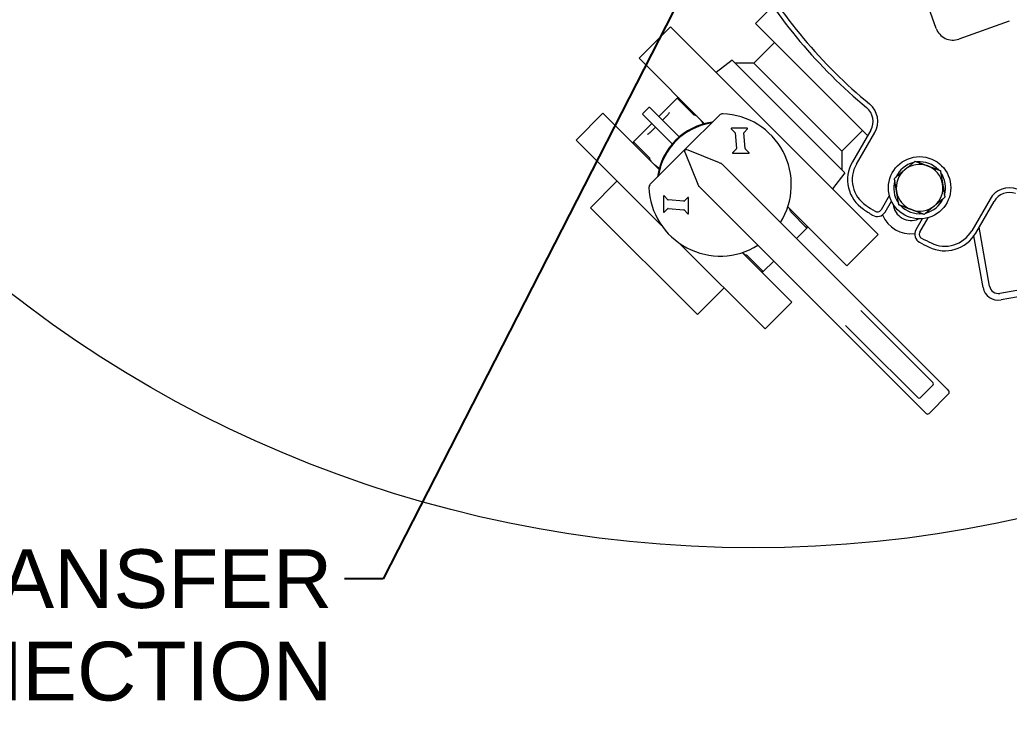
# Model space of a CAD drawing. Header units: inches. Extents: x 14 to 368, y 5 to 236.
# Drawn here: x 41.94 to 69.73, y 157.8 to 177.43 of the extents above; entities that cross this region are included whole.
import ezdxf

# ---------------------------------------------------------------- set-up
doc = ezdxf.new("R2010")
doc.units = ezdxf.units.IN
doc.header["$LTSCALE"] = 11
doc.header["$MEASUREMENT"] = 0
doc.layers.add('Symbol (ANSI)', color=7, linetype='Continuous', lineweight=25)
doc.layers.add('Visible', color=7, linetype='Continuous', lineweight=18)
doc.styles.add('MEMCOR Medium', font='arial.ttf')
doc.dimstyles.new('Default (ANSI)$7', dxfattribs={"dimscale": 11, "dimtxt": 0.15, "dimasz": 0.098425, "dimexe": 0.125, "dimexo": 0.0625, "dimgap": 0.031496, "dimtad": 0, "dimtih": 1, "dimtoh": 1, "dimdec": 4, "dimrnd": 1e-08, "dimzin": 3, "dimdsep": 46, "dimlunit": 5, "dimtxsty": 'MEMCOR Medium', "dimcen": 0.09, "dimdle": 0.393701, "dimclrd": 256, "dimclre": 256, "dimclrt": 256, "dimadec": 0, "dimazin": 1, "dimtfac": 0.8, "dimtofl": 0, "dimtmove": 0, "dimatfit": 3, "dimfxl": 1, "dimfrac": 1, "dimtolj": 1, "dimtzin": 4, "dimlwd": -1, "dimlwe": -1, "dimarcsym": 0})

msp = doc.modelspace()

# ---------------------------------------------------------------- linework, layer by layer
at = {"layer": 'Visible'}
for p, q in [((67.680641, 177.185005), (65.838525, 182.367341)), ((62.607039, 177.316282), (63.09619, 177.805433)), ((65.752735, 174.170586), (62.607039, 177.316282)), ((69.732592, 177.383744), (68.319227, 176.881349)), ((59.33667, 176.34401), (60.220553, 177.227893)), ((66.054184, 171.394262), (60.220553, 177.227893)), ((63.137369, 176.785952), (62.561077, 176.20966)), ((61.176851, 174.503829), (59.33667, 176.34401)), ((61.948552, 176.291854), (61.503952, 175.944495)), ((65.118145, 173.122261), (61.948552, 176.291854)), ((62.561077, 176.20966), (62.030747, 176.20966)), ((62.561077, 176.20966), (63.798514, 174.972223)), ((59.887192, 174.70779), (60.402202, 175.2228)), ((60.853427, 174.771575), (60.402202, 175.2228)), ((60.45788, 175.2228), (60.402202, 175.2228)), ((59.60897, 174.958173), (59.441937, 174.791139)), ((59.636809, 174.958173), (59.833841, 174.761141)), ((63.798514, 174.972223), (65.035951, 173.734786)), ((58.321265, 174.798274), (57.569964, 174.046974)), ((58.321265, 174.798274), (59.896281, 173.223258)), ((59.638969, 174.566269), (59.441937, 174.763301)), ((60.26692, 173.938318), (59.638969, 174.566269)), ((59.833841, 174.761141), (60.461792, 174.13319)), ((59.991752, 174.60323), (60.126166, 174.737644)), ((61.595362, 174.74897), (60.633641, 173.787249)), ((59.177309, 173.997908), (59.69232, 174.512918)), ((59.662466, 174.273944), (59.79688, 174.408358)), ((61.925016, 174.359563), (62.031276, 174.253304)), ((62.376145, 174.376634), (61.932087, 174.376634)), ((62.034165, 174.247124), (62.073553, 173.807188)), ((62.277697, 174.254044), (62.383216, 174.359563)), ((65.612243, 174.311078), (65.035951, 173.734786)), ((65.84158, 174.324471), (65.32762, 173.434267)), ((65.440204, 173.369267), (65.954163, 174.259471)), ((57.569964, 174.046974), (59.969646, 171.647291)), ((59.177309, 173.997908), (59.628534, 173.546683)), ((59.177309, 173.94223), (59.177309, 173.997908)), ((62.314196, 173.806145), (62.274808, 174.246081)), ((60.633641, 173.787249), (59.65114, 172.804748)), ((60.629968, 173.698723), (60.620426, 173.722371)), ((60.635578, 173.684821), (60.629968, 173.698723)), ((60.667215, 173.78393), (60.701386, 173.770141)), ((60.701386, 173.770141), (60.715288, 173.764532)), ((61.593582, 173.410132), (60.715288, 173.764532)), ((62.070663, 173.799225), (61.965144, 173.693705)), ((62.423344, 173.693705), (62.317085, 173.799965)), ((65.035951, 173.734786), (65.035951, 173.204456)), ((60.635578, 173.684821), (60.989977, 172.806527)), ((61.972215, 173.676634), (62.416273, 173.676634)), ((61.593582, 173.410132), (61.626803, 173.396728)), ((61.641, 173.390999), (61.626803, 173.396728)), ((61.654317, 173.382189), (61.669421, 173.367084)), ((63.248844, 171.787662), (61.669421, 173.367084)), ((58.719012, 172.897925), (57.967711, 172.146624)), ((65.118145, 173.122261), (64.770786, 172.677661)), ((61.003382, 172.773307), (60.989977, 172.806527)), ((61.003382, 172.773307), (61.009111, 172.759109)), ((61.033025, 172.730688), (61.017921, 172.745793)), ((61.033025, 172.730688), (62.612447, 171.151266)), ((60.023475, 172.468023), (60.023475, 172.023965)), ((60.146806, 172.368834), (60.040546, 172.475094)), ((60.592922, 172.326557), (60.152985, 172.365945)), ((60.706404, 172.434965), (60.600885, 172.329446)), ((60.723475, 171.983836), (60.723475, 172.427894)), ((66.367198, 172.494868), (66.131775, 172.087102)), ((66.244358, 172.022102), (66.42436, 172.333875)), ((69.193098, 172.389471), (68.679139, 171.499267)), ((68.791722, 171.434267), (69.305682, 172.324471)), ((57.967711, 172.146624), (60.972915, 169.14142)), ((60.040546, 172.016894), (60.146065, 172.122413)), ((60.154028, 172.125302), (60.593965, 172.085914)), ((60.600144, 172.083025), (60.706404, 171.976765)), ((65.170301, 170.510379), (63.514451, 172.166229)), ((64.049091, 171.575911), (63.597866, 172.027136)), ((63.319807, 171.716699), (63.248844, 171.787662)), ((67.290385, 171.833875), (67.110383, 171.522102)), ((67.222967, 171.457102), (67.45839, 171.864868)), ((65.247086, 169.78942), (63.319807, 171.716699)), ((63.754843, 171.281663), (64.049091, 171.575911)), ((64.049091, 171.631589), (64.049091, 171.575911)), ((69.182042, 169.941585), (68.889102, 171.602933)), ((65.170301, 170.510379), (66.054184, 171.394262)), ((68.997391, 169.909025), (68.742109, 171.356798)), ((60.473582, 171.143355), (62.873265, 168.743673)), ((62.612447, 171.151266), (62.683411, 171.080303)), ((62.683411, 171.080303), (64.61069, 169.153023)), ((62.233881, 170.885658), (63.624566, 169.494974)), ((62.372974, 170.802243), (62.824199, 170.351018)), ((62.824199, 170.351018), (63.118447, 170.645267)), ((62.768521, 170.351018), (62.824199, 170.351018)), ((61.724216, 169.892721), (60.972915, 169.14142)), ((70.932476, 169.996377), (69.471656, 169.738795)), ((70.965035, 169.811725), (69.504215, 169.554143)), ((65.247086, 169.78942), (65.272019, 169.764487)), ((67.986, 167.050505), (65.272019, 169.764487)), ((63.624566, 169.494974), (62.873265, 168.743673)), ((65.99319, 168.831184), (65.563144, 169.26123)), ((64.635623, 169.12809), (64.61069, 169.153023)), ((64.635623, 169.12809), (67.349604, 166.414109)), ((65.13888, 168.836965), (65.568926, 168.40692)), ((65.99319, 168.831184), (66.00228, 168.822093)), ((67.581182, 167.243192), (66.00228, 168.822093)), ((65.578016, 168.397829), (65.568926, 168.40692)), ((65.578016, 168.397829), (67.156917, 166.818928)), ((67.227628, 166.804786), (67.595324, 167.172481)), ((67.581182, 167.243192), (67.595324, 167.22905)), ((67.986, 167.050505), (68.031962, 167.004544)), ((67.17106, 166.804786), (67.156917, 166.818928)), ((67.480419, 166.368147), (68.031962, 166.919691)), ((67.395566, 166.368147), (67.349604, 166.414109))]:
    msp.add_line(p, q, dxfattribs=at)
for centre, radius in [((62.544781, 196.592782), 34), ((67.216408, 172.705742), 0.875)]:
    msp.add_circle(centre, radius, dxfattribs=at)
for centre, radius, start, end in [((74.981408, 186.155116), 14.525, 209.5779542, 230.4220458), ((74.981408, 186.155116), 14.395, 209.5779542, 230.4220458), ((68.151762, 177.35247), 0.5, 199.5682924, 289.5682924), ((59.62289, 174.944253), 0.019685, 45, 135), ((65.408567, 174.574471), 0.5, 330, 50.4220458), ((65.408567, 174.574471), 0.63, 330, 50.4220458), ((59.455856, 174.77722), 0.019685, 135, 225), ((61.6132, 172.786909), 1.7715, 97.2126875, 172.7873125), ((61.337296, 174.575757), 0.06, 278.767952, 315), ((61.68375, 174.660581), 0.125, 87.843643, 135), ((61.6132, 172.786909), 2, 328.0028782, 87.843643), ((61.6132, 172.786909), 1.75, 98.767952, 171.232048), ((61.932087, 174.366634), 0.01, 90, 225), ((62.024204, 174.246233), 0.01, 5.1161043, 45), ((62.284768, 174.246973), 0.01, 135, 185.1161043), ((62.376145, 174.366634), 0.01, 315, 90), ((60.676067, 173.744823), 0.06, 173.6432304, 201.974508), ((60.676067, 173.744823), 0.06, 135.2532086, 173.6432304), ((60.644763, 173.728289), 0.06, 85.9598097, 100.6823925), ((61.972215, 173.686634), 0.01, 135, 270), ((62.063592, 173.806296), 0.01, 315, 5.1161043), ((62.324156, 173.807036), 0.01, 185.1161043, 225), ((62.416273, 173.686634), 0.01, 270, 45), ((66.193646, 172.934267), 1, 150, 236.3884259), ((67.216408, 172.705742), 0.7295, 103.6274338, 155.5091511), ((67.216408, 172.705742), 0.7295, 43.6274338, 95.5091511), ((61.626032, 173.353905), 0.04, 45, 68.025492), ((66.193646, 172.934267), 0.87, 150, 236.3884259), ((67.216408, 172.705742), 0.656, 129.5682924, 189.5682924), ((67.216408, 172.705742), 0.656, 69.5682924, 129.5682924), ((67.216408, 172.705742), 0.656, 9.5682924, 69.5682924), ((59.824352, 173.062813), 0.06, 315, 351.232048), ((67.216408, 172.705742), 0.7295, 163.6274338, 215.5091511), ((67.216408, 172.705742), 0.7295, 343.6274338, 35.5091511), ((59.739528, 172.716359), 0.125, 135, 182.156357), ((61.6132, 172.786909), 2, 182.156357, 301.9971218), ((61.046205, 172.774077), 0.04, 201.974508, 225), ((67.216408, 172.705742), 0.656, 189.5682924, 249.5682924), ((67.216408, 172.705742), 0.656, 309.5682924, 9.5682924), ((69.738694, 172.074471), 0.63, 69.5779542, 150), ((60.033475, 172.468023), 0.01, 45, 180), ((60.153877, 172.375905), 0.01, 225, 264.8838957), ((60.593814, 172.336517), 0.01, 264.8838957, 315), ((60.713475, 172.427894), 0.01, 0, 135), ((67.216408, 172.705742), 0.7295, 283.6274338, 335.5091511), ((69.738694, 172.074471), 0.5, 69.5779542, 150), ((60.033475, 172.023965), 0.01, 180, 315), ((60.153137, 172.115342), 0.01, 84.8838957, 135), ((60.593073, 172.075954), 0.01, 45, 84.8838957), ((74.981408, 186.155116), 16.875, 236.3884259, 237.4143504), ((74.981408, 186.155116), 16.745, 236.3884259, 237.4143504), ((66.027851, 172.147102), 0.12, 237.4143504, 330), ((66.974144, 172.28613), 0.5, 185.4263999, 294.5736001), ((67.216408, 172.705742), 0.7295, 223.6274338, 275.5091511), ((67.216408, 172.705742), 0.656, 249.5682924, 309.5682924), ((60.713475, 171.983836), 0.01, 225, 0), ((66.027851, 172.147102), 0.25, 237.4143504, 330), ((66.974144, 172.28613), 0.875, 203.2028105, 276.7971895), ((67.32689, 171.397102), 0.25, 150, 242.5856496), ((67.925697, 171.934267), 0.87, 243.6115741, 330), ((67.32689, 171.397102), 0.12, 150, 242.5856496), ((74.981408, 186.155116), 16.745, 242.5856496, 243.6115741), ((67.925697, 171.934267), 1, 243.6115741, 330), ((74.981408, 186.155116), 16.875, 242.5856496, 243.6115741), ((69.428244, 169.984997), 0.4375, 190, 280), ((69.428244, 169.984997), 0.25, 190, 280), ((67.567039, 167.200766), 0.04, 315, 45), ((67.199344, 166.83307), 0.04, 225, 315), ((67.989536, 166.962117), 0.06, 315, 45), ((67.437992, 166.410574), 0.06, 225, 315)]:
    msp.add_arc(centre, radius, start, end, dxfattribs=at)
for points, knots in [([(60.126166, 174.737644), (60.135322, 174.7468), (60.144054, 174.756396), (60.159611, 174.7752), (60.166471, 174.784419), (60.177212, 174.80053), (60.18131, 174.807577), (60.186436, 174.817708), (60.187904, 174.821323), (60.188863, 174.82412), (60.188988, 174.82464), (60.18899, 174.824637)], [0, 0, 0, 0, 0.1172329435, 0.1172329435, 0.232198944, 0.232198944, 0.3362336475, 0.3362336475, 0.419294273, 0.419294273, 0.4576308974, 0.4576308974, 0.4576308974, 0.4576308974]), ([(60.858279, 174.768891), (60.857991, 174.768989), (60.857709, 174.769092), (60.856582, 174.769529), (60.855799, 174.769899), (60.854443, 174.770701), (60.853871, 174.771131), (60.853427, 174.771575)], [0.17542329447, 0.17542329447, 0.17542329447, 0.17542329447, 0.17777402468, 0.17777402468, 0.18504069699, 0.18504069699, 0.1923073693, 0.1923073693, 0.1923073693, 0.1923073693]), ([(60.858279, 174.768891), (60.867888, 174.765614), (60.877281, 174.76213), (60.918097, 174.745588), (60.946101, 174.730142), (60.967559, 174.713121)], [1.4946483084, 1.4946483084, 1.4946483084, 1.4946483084, 1.5722050193, 1.5722050193, 1.8428130106, 1.8428130106, 1.8428130106, 1.8428130106]), ([(59.575475, 174.211117), (59.575475, 174.211116), (59.575603, 174.211146), (59.576502, 174.211412), (59.578025, 174.211923), (59.58277, 174.2139), (59.586358, 174.215595), (59.595733, 174.220667), (59.601856, 174.224371), (59.616177, 174.234026), (59.624556, 174.240268), (59.642311, 174.254836), (59.651712, 174.263306), (59.661305, 174.272787), (59.661886, 174.273364), (59.662466, 174.273944)], [0.1789938954, 0.1789938954, 0.1789938954, 0.1789938954, 0.1979598634, 0.1979598634, 0.2519105748, 0.2519105748, 0.3214396028, 0.3214396028, 0.4097123951, 0.4097123951, 0.5145038539, 0.5145038539, 0.6292160519, 0.6292160519, 0.6366334657, 0.6366334657, 0.6366334657, 0.6366334657]), ([(60.636482, 173.772665), (60.634488, 173.777772), (60.633698, 173.780763), (60.633087, 173.783773), (60.632976, 173.784757), (60.633021, 173.786258), (60.633173, 173.786777), (60.633454, 173.787061)], [0, 0, 0, 0, 0.0554026382, 0.0554026382, 0.091701074, 0.091701074, 0.1274278989, 0.1274278989, 0.1274278989, 0.1274278989]), ([(60.643542, 173.759689), (60.643498, 173.759752), (60.643454, 173.759815), (60.641486, 173.762652), (60.638525, 173.767434), (60.636482, 173.772665)], [-0.00064885071, -0.00064885071, -0.00064885071, -0.00064885071, 0, 0, 0.02871512002, 0.02871512002, 0.02871512002, 0.02871512002]), ([(60.64899, 173.78814), (60.650036, 173.788066), (60.651099, 173.787963), (60.65654, 173.787286), (60.662001, 173.785961), (60.667215, 173.78393)], [0.0923027288, 0.0923027288, 0.0923027288, 0.0923027288, 0.10395135135, 0.10395135135, 0.15173708354, 0.15173708354, 0.15173708354, 0.15173708354]), ([(59.628534, 173.546683), (59.628978, 173.546238), (59.629409, 173.545666), (59.63021, 173.544311), (59.630581, 173.543527), (59.631018, 173.542401), (59.63112, 173.542119), (59.631219, 173.54183)], [0.06442461054, 0.06442461054, 0.06442461054, 0.06442461054, 0.07169128284, 0.07169128284, 0.07895795515, 0.07895795515, 0.08130868536, 0.08130868536, 0.08130868536, 0.08130868536]), ([(59.686989, 173.432551), (59.669968, 173.454009), (59.654522, 173.482012), (59.63798, 173.522828), (59.634496, 173.532222), (59.631219, 173.54183)], [1.9978764398, 1.9978764398, 1.9978764398, 1.9978764398, 2.2684844311, 2.2684844311, 2.3460411421, 2.3460411421, 2.3460411421, 2.3460411421]), ([(63.539412, 172.141268), (63.556433, 172.11981), (63.571879, 172.091806), (63.588421, 172.05099), (63.591905, 172.041597), (63.595182, 172.031988)], [1.9985224173, 1.9985224173, 1.9985224173, 1.9985224173, 2.2691304086, 2.2691304086, 2.3466871196, 2.3466871196, 2.3466871196, 2.3466871196]), ([(63.597866, 172.027136), (63.597422, 172.02758), (63.596992, 172.028152), (63.59619, 172.029508), (63.59582, 172.030291), (63.595383, 172.031417), (63.59528, 172.0317), (63.595182, 172.031988)], [0.06442461054, 0.06442461054, 0.06442461054, 0.06442461054, 0.07169128284, 0.07169128284, 0.07895795515, 0.07895795515, 0.08130868536, 0.08130868536, 0.08130868536, 0.08130868536]), ([(62.368121, 170.804927), (62.358513, 170.808205), (62.349119, 170.811688), (62.308303, 170.828231), (62.2803, 170.843677), (62.258842, 170.860698)], [1.4952942858, 1.4952942858, 1.4952942858, 1.4952942858, 1.5728509968, 1.5728509968, 1.8434589881, 1.8434589881, 1.8434589881, 1.8434589881]), ([(62.368121, 170.804927), (62.36841, 170.804829), (62.368692, 170.804727), (62.369818, 170.80429), (62.370602, 170.803919), (62.371958, 170.803118), (62.37253, 170.802687), (62.372974, 170.802243)], [0.17542329447, 0.17542329447, 0.17542329447, 0.17542329447, 0.17777402468, 0.17777402468, 0.18504069699, 0.18504069699, 0.1923073693, 0.1923073693, 0.1923073693, 0.1923073693])]:
    msp.add_open_spline(points, degree=3, knots=knots, dxfattribs=at)
for points, weights in [([(61.015317, 174.665363), (61.086288, 174.587202), (61.145396, 174.495526)], [1, 1.0021574052, 1.00079026438]), ([(66.798537, 173.21143), (66.934036, 173.323398), (67.090496, 173.452688)], [1, 1.0379548493, 1]), ([(67.090496, 173.452688), (67.280695, 173.381834), (67.445411, 173.320472)], [1, 1.0379548493, 1]), ([(59.904584, 173.254714), (59.812908, 173.313821), (59.734747, 173.384792)], [1.00079026438, 1.0021574052, 1]), ([(66.506578, 172.970172), (66.663039, 173.099462), (66.798537, 173.21143)], [1, 1.0379548493, 1]), ([(67.445411, 173.320472), (67.610128, 173.259111), (67.800326, 173.188257)], [1, 1.0379548493, 1]), ([(67.800326, 173.188257), (67.834064, 172.988114), (67.863281, 172.814784)], [1, 1.0379548493, 1]), ([(66.569534, 172.5967), (66.540316, 172.770029), (66.506578, 172.970172)], [1, 1.0379548493, 1]), ([(66.632489, 172.223227), (66.598752, 172.42337), (66.569534, 172.5967)], [1, 1.0379548493, 1]), ([(67.863281, 172.814784), (67.892499, 172.641455), (67.926237, 172.441312)], [1, 1.0379548493, 1]), ([(67.926237, 172.441312), (67.769777, 172.312022), (67.634278, 172.200054)], [1, 1.0379548493, 1]), ([(66.987404, 172.091012), (66.822688, 172.152373), (66.632489, 172.223227)], [1, 1.0379548493, 1]), ([(67.342319, 171.958796), (67.152121, 172.02965), (66.987404, 172.091012)], [1, 1.0379548493, 1]), ([(67.634278, 172.200054), (67.498779, 172.088086), (67.342319, 171.958796)], [1, 1.0379548493, 1])]:
    msp.add_rational_spline(points, weights, degree=2, dxfattribs=at)
msp.add_open_spline([(60.633641, 173.787249), (60.633641, 173.787249), (60.633578, 173.787186), (60.633454, 173.787061)], degree=3, dxfattribs=at)

# ---------------------------------------------------------------- texts
at = {"layer": 'Symbol (ANSI)', "insert": (50.718794, 162.549235), "char_height": 1.65000005, "width": 31.51097767, "attachment_point": 3, "line_spacing_factor": 0.944221, "style": 'MEMCOR Medium'}
msp.add_mtext('\\fArial|b0|i0;VACUUM TRANSFER\\P\\fArial|b0|i0;1 1/2 in [DN40] CONNECTION', dxfattribs=at)

# ---------------------------------------------------------------- leaders
at = {"layer": 'Symbol (ANSI)', "annotation_type": 0, "has_hookline": 1, "hookline_direction": 1, "text_width": 31.070874}
msp.add_leader([(67.377592, 191.518958), (52.147928, 161.724235), (51.065251, 161.724235)], dimstyle='Default (ANSI)$7', override={"dimtad": 0}, dxfattribs=at)

doc.saveas('drawing.dxf')
